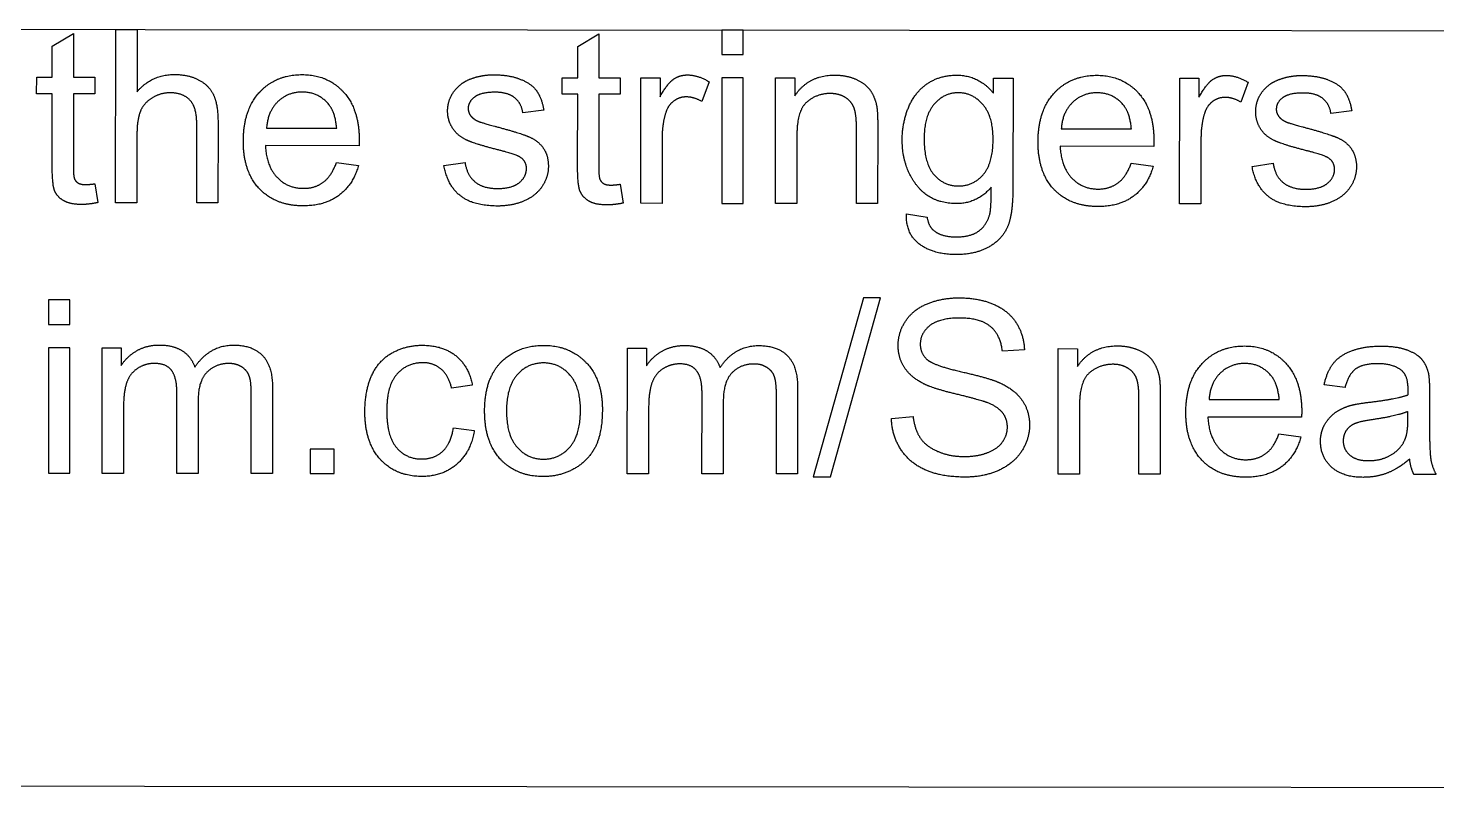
# Model space of a CAD drawing. Header units: inches. Extents: x -35.1 to 20, y -38.1 to 33.9.
# Drawn here: x -31.851 to -28.654, y 3.107 to 4.837 of the extents above; entities that cross this region are included whole.
import ezdxf

# ---------------------------------------------------------------- set-up
doc = ezdxf.new("R2010")
doc.units = ezdxf.units.IN
doc.layers.get('0').update_dxf_attribs({"linetype": 'CONTINUOUS'})

msp = doc.modelspace()

# ---------------------------------------------------------------- linework, layer by layer
for p, q in [((-31.6524, 4.4404), (-31.652, 4.8341)), ((-31.652, 4.8341), (-31.6037, 4.8341)), ((-31.6037, 4.8341), (-31.6038, 4.6928)), ((-31.7961, 4.7258), (-31.796, 4.7964)), ((-31.796, 4.7964), (-31.7479, 4.8254)), ((-31.7479, 4.8254), (-31.748, 4.7257)), ((-30.6036, 4.7953), (-30.5555, 4.8243)), ((-30.5555, 4.8243), (-30.5556, 4.7247)), ((-30.6037, 4.7247), (-30.6036, 4.7953)), ((-31.8316, 4.6882), (-31.8315, 4.7258)), ((-31.8315, 4.7258), (-31.7961, 4.7258)), ((-31.748, 4.7257), (-31.6994, 4.7257)), ((-31.6994, 4.7257), (-31.6994, 4.6881)), ((-30.6392, 4.6871), (-30.6391, 4.7247)), ((-30.6391, 4.7247), (-30.6037, 4.7247)), ((-30.5556, 4.7247), (-30.507, 4.7246)), ((-30.507, 4.7246), (-30.507, 4.687)), ((-30.4605, 4.4394), (-30.4603, 4.7246)), ((-30.4603, 4.7246), (-30.4168, 4.7245)), ((-30.4168, 4.7245), (-30.4168, 4.6813)), ((-30.3053, 4.7153), (-30.322, 4.6705)), ((-30.1547, 4.4391), (-30.1544, 4.7243)), ((-30.1544, 4.7243), (-30.1109, 4.7243)), ((-30.1109, 4.7243), (-30.1109, 4.6837)), ((-29.6603, 4.6895), (-29.6603, 4.7239)), ((-29.6603, 4.7239), (-29.6157, 4.7238)), ((-29.6157, 4.7238), (-29.6159, 4.4773)), ((-29.2375, 4.4383), (-29.2373, 4.7235)), ((-29.2373, 4.7235), (-29.1938, 4.7234)), ((-29.1938, 4.7234), (-29.1938, 4.6802)), ((-29.0823, 4.7142), (-29.099, 4.6694)), ((-31.7961, 4.6882), (-31.8316, 4.6882)), ((-31.7962, 4.5241), (-31.7961, 4.6882)), ((-31.748, 4.6881), (-31.7482, 4.5214)), ((-31.6994, 4.6881), (-31.748, 4.6881)), ((-30.6037, 4.6871), (-30.6392, 4.6871)), ((-30.6039, 4.523), (-30.6037, 4.6871)), ((-30.5556, 4.6871), (-30.5558, 4.5203)), ((-30.507, 4.687), (-30.5556, 4.6871)), ((-30.6808, 4.6512), (-30.7281, 4.6448)), ((-28.8469, 4.6495), (-28.8941, 4.6431)), ((-31.4684, 4.4403), (-31.4683, 4.621)), ((-31.4199, 4.621), (-31.4201, 4.4402)), ((-31.3098, 4.6101), (-31.1506, 4.61)), ((-29.9712, 4.4389), (-29.9711, 4.6124)), ((-29.9227, 4.6143), (-29.9229, 4.4389)), ((-29.5062, 4.6085), (-29.347, 4.6084)), ((-31.6039, 4.5964), (-31.604, 4.4404)), ((-30.4121, 4.5886), (-30.4122, 4.4393)), ((-30.1062, 4.5948), (-30.1063, 4.4391)), ((-29.1891, 4.5875), (-29.1892, 4.4382)), ((-31.0998, 4.5702), (-31.3125, 4.5704)), ((-29.2962, 4.5686), (-29.5089, 4.5688)), ((-31.1512, 4.5318), (-31.1012, 4.5256)), ((-30.9071, 4.5249), (-30.8593, 4.5324)), ((-29.3476, 4.5302), (-29.2976, 4.524)), ((-29.0731, 4.5233), (-29.0253, 4.5307)), ((-31.6996, 4.4837), (-31.6927, 4.441)), ((-30.5072, 4.4827), (-30.5003, 4.4399)), ((-31.604, 4.4404), (-31.6524, 4.4404)), ((-31.4201, 4.4402), (-31.4684, 4.4403)), ((-30.4122, 4.4393), (-30.4605, 4.4394)), ((-30.1063, 4.4391), (-30.1547, 4.4391)), ((-29.9229, 4.4389), (-29.9712, 4.4389)), ((-29.8577, 4.4152), (-29.8107, 4.4082)), ((-29.1892, 4.4382), (-29.2375, 4.4383)), ((-31.683, 3.826), (-31.6828, 4.1112)), ((-31.6828, 4.1112), (-31.6395, 4.1112)), ((-31.6395, 4.1112), (-31.6396, 4.0712)), ((-30.4912, 3.8249), (-30.4909, 4.1102)), ((-30.4909, 4.1102), (-30.4477, 4.1101)), ((-30.4477, 4.1101), (-30.4477, 4.0701)), ((-29.5899, 4.1069), (-29.6399, 4.1032)), ((-29.5134, 3.8241), (-29.5131, 4.1093)), ((-29.5131, 4.1093), (-29.4696, 4.1092)), ((-29.4696, 4.1092), (-29.4696, 4.0687)), ((-31.5135, 3.8259), (-31.5134, 4.0112)), ((-31.3446, 3.8257), (-31.3445, 4.0054)), ((-31.2964, 4.0214), (-31.2966, 3.8257)), ((-30.8428, 4.0267), (-30.8898, 4.0195)), ((-30.3217, 3.8248), (-30.3215, 4.0101)), ((-30.1528, 3.8246), (-30.1526, 4.0043)), ((-30.1045, 4.0204), (-30.1047, 3.8246)), ((-29.3299, 3.8239), (-29.3298, 3.9974)), ((-29.2814, 3.9992), (-29.2816, 3.8239)), ((-28.8622, 4.0209), (-28.9095, 4.0274)), ((-28.6705, 4.0073), (-28.6705, 3.9428)), ((-31.6345, 3.9739), (-31.6347, 3.826)), ((-31.4651, 3.9915), (-31.4652, 3.8258)), ((-30.4427, 3.9729), (-30.4428, 3.8249)), ((-30.2732, 3.9904), (-30.2734, 3.8248)), ((-29.4649, 3.9798), (-29.465, 3.824)), ((-29.1708, 3.9938), (-29.0115, 3.9936)), ((-28.7194, 3.9488), (-28.7194, 3.9665)), ((-29.8916, 3.9509), (-29.8425, 3.9552)), ((-28.9608, 3.9538), (-29.1735, 3.954)), ((-30.8858, 3.9298), (-30.8383, 3.9235)), ((-29.0122, 3.9155), (-28.9622, 3.9092)), ((-31.6347, 3.826), (-31.683, 3.826)), ((-31.4652, 3.8258), (-31.5135, 3.8259)), ((-31.2966, 3.8257), (-31.3446, 3.8257)), ((-30.4428, 3.8249), (-30.4912, 3.8249)), ((-30.2734, 3.8248), (-30.3217, 3.8248)), ((-30.1047, 3.8246), (-30.1528, 3.8246)), ((-29.465, 3.824), (-29.5134, 3.8241)), ((-29.2816, 3.8239), (-29.3299, 3.8239)), ((-28.6553, 3.8233), (-28.7058, 3.8233))]:
    msp.add_line(p, q)
for points in [[(-22.9142, 3.1072), (-35.0559, 3.1181), (-35.0543, 4.8372), (-22.9127, 4.8263)], [(-30.2762, 4.8329), (-30.2763, 4.7773), (-30.2279, 4.7773), (-30.2279, 4.8329)], [(-30.2763, 4.7244), (-30.2766, 4.4392), (-30.2282, 4.4392), (-30.228, 4.7244)], [(-29.9548, 4.2249), (-30.0693, 3.8179), (-30.0303, 3.8178), (-29.9161, 4.2248)], [(-31.8046, 4.2198), (-31.8046, 4.1642), (-31.7563, 4.1642), (-31.7562, 4.2198)], [(-31.8047, 4.1113), (-31.8049, 3.8261), (-31.7566, 3.8261), (-31.7563, 4.1113)], [(-31.2111, 3.8806), (-31.2112, 3.8256), (-31.1561, 3.8255), (-31.1561, 3.8806)]]:
    msp.add_lwpolyline(points, close=True)
for points in [[(-31.6038, 4.6928), (-31.5699, 4.732), (-31.5184, 4.732)], [(-31.5184, 4.732), (-31.4867, 4.7319), (-31.4633, 4.7194)], [(-31.3253, 4.6921), (-31.2882, 4.7318), (-31.2291, 4.7317)], [(-31.2291, 4.7317), (-31.1719, 4.7317), (-31.1357, 4.6927)], [(-31.4633, 4.7194), (-31.44, 4.7069), (-31.4299, 4.6849)], [(-30.8901, 4.6845), (-30.8814, 4.7008), (-30.8663, 4.7115)], [(-30.8663, 4.7115), (-30.8551, 4.7198), (-30.8356, 4.7256)], [(-30.8356, 4.7256), (-30.8161, 4.7313), (-30.7938, 4.7313)], [(-30.7938, 4.7313), (-30.7602, 4.7313), (-30.7349, 4.7216)], [(-30.7349, 4.7216), (-30.7095, 4.7119), (-30.6974, 4.6954)], [(-30.4168, 4.6813), (-30.4001, 4.7116), (-30.386, 4.7213)], [(-30.386, 4.7213), (-30.3719, 4.7309), (-30.355, 4.7309)], [(-30.355, 4.7309), (-30.3306, 4.7309), (-30.3053, 4.7153)], [(-30.1109, 4.6837), (-30.0795, 4.7307), (-30.0201, 4.7306)], [(-30.0201, 4.7306), (-29.9943, 4.7306), (-29.9727, 4.7213)], [(-29.9727, 4.7213), (-29.9511, 4.712), (-29.9404, 4.697)], [(-29.8523, 4.6584), (-29.8375, 4.6929), (-29.8094, 4.7116)], [(-29.8094, 4.7116), (-29.7814, 4.7304), (-29.7435, 4.7304)], [(-29.7435, 4.7304), (-29.693, 4.7303), (-29.6603, 4.6895)], [(-29.5217, 4.6904), (-29.4846, 4.7301), (-29.4255, 4.7301)], [(-29.4255, 4.7301), (-29.3683, 4.73), (-29.3321, 4.6911)], [(-29.1938, 4.6802), (-29.1771, 4.7105), (-29.163, 4.7202)], [(-29.163, 4.7202), (-29.1489, 4.7298), (-29.132, 4.7298)], [(-29.132, 4.7298), (-29.1076, 4.7298), (-29.0823, 4.7142)], [(-29.0562, 4.6829), (-29.0474, 4.6991), (-29.0324, 4.7099)], [(-29.0324, 4.7099), (-29.0211, 4.7182), (-29.0016, 4.7239)], [(-29.0016, 4.7239), (-28.9821, 4.7297), (-28.9599, 4.7297)], [(-28.9599, 4.7297), (-28.9263, 4.7296), (-28.9009, 4.72)], [(-28.9009, 4.72), (-28.8756, 4.7103), (-28.8635, 4.6937)], [(-31.5688, 4.6792), (-31.5877, 4.6681), (-31.5958, 4.6491)], [(-31.5284, 4.6904), (-31.5498, 4.6904), (-31.5688, 4.6792)], [(-31.4839, 4.6738), (-31.4996, 4.6903), (-31.5284, 4.6904)], [(-31.4683, 4.621), (-31.4682, 4.6573), (-31.4839, 4.6738)], [(-31.4299, 4.6849), (-31.4199, 4.6629), (-31.4199, 4.621)], [(-31.3625, 4.5804), (-31.3624, 4.6523), (-31.3253, 4.6921)], [(-31.2847, 4.6697), (-31.3074, 4.6475), (-31.3098, 4.6101)], [(-31.2286, 4.692), (-31.2619, 4.692), (-31.2847, 4.6697)], [(-31.1688, 4.664), (-31.1919, 4.6919), (-31.2286, 4.692)], [(-31.1357, 4.6927), (-31.0995, 4.6537), (-31.0996, 4.5831)], [(-30.8989, 4.6492), (-30.8989, 4.6683), (-30.8901, 4.6845)], [(-30.8379, 4.6806), (-30.8521, 4.6696), (-30.8522, 4.6548)], [(-30.7904, 4.6916), (-30.8237, 4.6916), (-30.8379, 4.6806)], [(-30.7467, 4.6792), (-30.7622, 4.6915), (-30.7904, 4.6916)], [(-30.7281, 4.6448), (-30.7313, 4.6668), (-30.7467, 4.6792)], [(-30.6974, 4.6954), (-30.6854, 4.6789), (-30.6808, 4.6512)], [(-30.3859, 4.6715), (-30.3986, 4.6619), (-30.404, 4.645)], [(-30.3575, 4.681), (-30.3733, 4.681), (-30.3859, 4.6715)], [(-30.322, 4.6705), (-30.3397, 4.681), (-30.3575, 4.681)], [(-30.0837, 4.6692), (-30.1061, 4.6496), (-30.1062, 4.5948)], [(-30.0304, 4.6887), (-30.0612, 4.6888), (-30.0837, 4.6692)], [(-29.9967, 4.68), (-30.011, 4.6887), (-30.0304, 4.6887)], [(-29.9767, 4.6566), (-29.9823, 4.6712), (-29.9967, 4.68)], [(-29.9404, 4.697), (-29.9297, 4.6819), (-29.9254, 4.6613)], [(-29.74, 4.6904), (-29.7723, 4.6904), (-29.7949, 4.6642)], [(-29.6841, 4.6637), (-29.7073, 4.6903), (-29.74, 4.6904)], [(-29.5589, 4.5787), (-29.5588, 4.6507), (-29.5217, 4.6904)], [(-29.481, 4.6681), (-29.5038, 4.6458), (-29.5062, 4.6085)], [(-29.425, 4.6903), (-29.4583, 4.6904), (-29.481, 4.6681)], [(-29.3652, 4.6624), (-29.3882, 4.6903), (-29.425, 4.6903)], [(-29.3321, 4.6911), (-29.2959, 4.6521), (-29.296, 4.5815)], [(-29.1629, 4.6704), (-29.1756, 4.6609), (-29.181, 4.6439)], [(-29.1345, 4.6799), (-29.1503, 4.6799), (-29.1629, 4.6704)], [(-29.099, 4.6694), (-29.1167, 4.6799), (-29.1345, 4.6799)], [(-29.0649, 4.6476), (-29.0649, 4.6667), (-29.0562, 4.6829)], [(-29.0039, 4.679), (-29.0182, 4.668), (-29.0182, 4.6532)], [(-28.9564, 4.6899), (-28.9897, 4.69), (-29.0039, 4.679)], [(-28.9128, 4.6775), (-28.9282, 4.6899), (-28.9564, 4.6899)], [(-28.8941, 4.6431), (-28.8973, 4.6652), (-28.9128, 4.6775)], [(-28.8635, 4.6937), (-28.8514, 4.6772), (-28.8469, 4.6495)], [(-31.5958, 4.6491), (-31.6039, 4.63), (-31.6039, 4.5964)], [(-31.1506, 4.61), (-31.1538, 4.646), (-31.1688, 4.664)], [(-30.8883, 4.611), (-30.8989, 4.6283), (-30.8989, 4.6492)], [(-30.8522, 4.6548), (-30.8522, 4.6454), (-30.8463, 4.6379)], [(-30.8463, 4.6379), (-30.8404, 4.6301), (-30.8278, 4.625)], [(-30.404, 4.645), (-30.412, 4.6193), (-30.4121, 4.5886)], [(-29.9711, 4.6124), (-29.971, 4.642), (-29.9767, 4.6566)], [(-29.9254, 4.6613), (-29.9227, 4.6478), (-29.9227, 4.6143)], [(-29.8672, 4.5831), (-29.8671, 4.6239), (-29.8523, 4.6584)], [(-29.7949, 4.6642), (-29.8174, 4.6381), (-29.8175, 4.5865)], [(-29.6609, 4.5847), (-29.6609, 4.6371), (-29.6841, 4.6637)], [(-29.347, 4.6084), (-29.3501, 4.6444), (-29.3652, 4.6624)], [(-29.181, 4.6439), (-29.189, 4.6182), (-29.1891, 4.5875)], [(-29.0544, 4.6093), (-29.065, 4.6266), (-29.0649, 4.6476)], [(-29.0182, 4.6532), (-29.0182, 4.6438), (-29.0123, 4.6363)], [(-29.0123, 4.6363), (-29.0064, 4.6285), (-28.9938, 4.6234)], [(-30.8572, 4.5838), (-30.8777, 4.5936), (-30.8883, 4.611)], [(-30.8278, 4.625), (-30.8205, 4.6223), (-30.7851, 4.6126)], [(-30.7851, 4.6126), (-30.7338, 4.5989), (-30.7135, 4.5901)], [(-29.0232, 4.5822), (-29.0438, 4.592), (-29.0544, 4.6093)], [(-28.9938, 4.6234), (-28.9865, 4.6207), (-28.9511, 4.611)], [(-28.9511, 4.611), (-28.8998, 4.5972), (-28.8796, 4.5885)], [(-31.3259, 4.4722), (-31.3625, 4.5108), (-31.3625, 4.5804)], [(-31.0996, 4.5831), (-31.0996, 4.5788), (-31.0998, 4.5702)], [(-30.7835, 4.5605), (-30.8367, 4.574), (-30.8572, 4.5838)], [(-30.7135, 4.5901), (-30.6932, 4.5814), (-30.6817, 4.5647)], [(-29.835, 4.4812), (-29.8672, 4.5237), (-29.8672, 4.5831)], [(-29.8175, 4.5865), (-29.8175, 4.5304), (-29.7953, 4.5046)], [(-29.6835, 4.5043), (-29.661, 4.53), (-29.6609, 4.5847)], [(-29.5223, 4.4706), (-29.5589, 4.5092), (-29.5589, 4.5787)], [(-29.296, 4.5815), (-29.296, 4.5772), (-29.2962, 4.5686)], [(-28.9495, 4.5589), (-29.0027, 4.5723), (-29.0232, 4.5822)], [(-28.8796, 4.5885), (-28.8593, 4.5797), (-28.8478, 4.5631)], [(-31.3125, 4.5704), (-31.3099, 4.5234), (-31.286, 4.4984)], [(-30.7341, 4.5441), (-30.744, 4.5505), (-30.7835, 4.5605)], [(-30.7199, 4.5183), (-30.7199, 4.5347), (-30.7341, 4.5441)], [(-30.6817, 4.5647), (-30.6702, 4.5481), (-30.6702, 4.5233)], [(-29.5089, 4.5688), (-29.5063, 4.5218), (-29.4824, 4.4968)], [(-28.9001, 4.5424), (-28.9101, 4.5489), (-28.9495, 4.5589)], [(-28.8859, 4.5166), (-28.8859, 4.533), (-28.9001, 4.5424)], [(-28.8478, 4.5631), (-28.8362, 4.5464), (-28.8362, 4.5217)], [(-31.7904, 4.467), (-31.7963, 4.4806), (-31.7962, 4.5241)], [(-31.7482, 4.5214), (-31.7482, 4.5007), (-31.7457, 4.4948)], [(-31.181, 4.4873), (-31.1622, 4.5012), (-31.1512, 4.5318)], [(-31.1012, 4.5256), (-31.1131, 4.4819), (-31.1451, 4.4577)], [(-30.8699, 4.4564), (-30.899, 4.4795), (-30.9071, 4.5249)], [(-30.8593, 4.5324), (-30.8553, 4.5036), (-30.8369, 4.4883)], [(-30.736, 4.4865), (-30.7199, 4.5), (-30.7199, 4.5183)], [(-30.6702, 4.5233), (-30.6702, 4.4992), (-30.6843, 4.4778)], [(-30.598, 4.4659), (-30.6039, 4.4795), (-30.6039, 4.523)], [(-30.5558, 4.5203), (-30.5558, 4.4996), (-30.5533, 4.4937)], [(-29.3774, 4.4857), (-29.3586, 4.4996), (-29.3476, 4.5302)], [(-29.2976, 4.524), (-29.3095, 4.4802), (-29.3415, 4.4561)], [(-29.036, 4.4547), (-29.0651, 4.4779), (-29.0731, 4.5233)], [(-29.0253, 4.5307), (-29.0213, 4.502), (-29.0029, 4.4867)], [(-28.9021, 4.4848), (-28.8859, 4.4984), (-28.8859, 4.5166)], [(-28.8362, 4.5217), (-28.8363, 4.4975), (-28.8504, 4.4762)], [(-31.7457, 4.4948), (-31.7431, 4.4889), (-31.7373, 4.4854)], [(-31.7373, 4.4854), (-31.7316, 4.4819), (-31.7208, 4.4819)], [(-31.7208, 4.4819), (-31.7128, 4.4819), (-31.6996, 4.4837)], [(-31.286, 4.4984), (-31.2621, 4.4734), (-31.2264, 4.4734)], [(-31.2264, 4.4734), (-31.1998, 4.4733), (-31.181, 4.4873)], [(-30.8369, 4.4883), (-30.8185, 4.473), (-30.7855, 4.473)], [(-30.7855, 4.473), (-30.7522, 4.4729), (-30.736, 4.4865)], [(-30.6843, 4.4778), (-30.6985, 4.4565), (-30.7251, 4.4448)], [(-30.5533, 4.4937), (-30.5507, 4.4878), (-30.545, 4.4843)], [(-30.545, 4.4843), (-30.5392, 4.4808), (-30.5284, 4.4808)], [(-30.5284, 4.4808), (-30.5204, 4.4808), (-30.5072, 4.4827)], [(-29.744, 4.4387), (-29.8028, 4.4388), (-29.835, 4.4812)], [(-29.7953, 4.5046), (-29.773, 4.4788), (-29.7394, 4.4787)], [(-29.665, 4.476), (-29.6968, 4.4387), (-29.744, 4.4387)], [(-29.7394, 4.4787), (-29.7061, 4.4787), (-29.6835, 4.5043)], [(-29.6686, 4.414), (-29.6648, 4.4287), (-29.665, 4.476)], [(-29.6159, 4.4773), (-29.616, 4.4107), (-29.6295, 4.3829)], [(-29.4824, 4.4968), (-29.4585, 4.4718), (-29.4228, 4.4717)], [(-29.4228, 4.4717), (-29.3962, 4.4717), (-29.3774, 4.4857)], [(-29.0029, 4.4867), (-28.9845, 4.4713), (-28.9515, 4.4713)], [(-28.9515, 4.4713), (-28.9182, 4.4713), (-28.9021, 4.4848)], [(-28.8504, 4.4762), (-28.8645, 4.4549), (-28.8911, 4.4432)], [(-31.77, 4.4451), (-31.7845, 4.4534), (-31.7904, 4.467)], [(-31.7292, 4.4367), (-31.7555, 4.4368), (-31.77, 4.4451)], [(-31.2267, 4.4336), (-31.2893, 4.4337), (-31.3259, 4.4722)], [(-31.1451, 4.4577), (-31.177, 4.4336), (-31.2267, 4.4336)], [(-30.7852, 4.4332), (-30.8408, 4.4333), (-30.8699, 4.4564)], [(-30.7251, 4.4448), (-30.7517, 4.4332), (-30.7852, 4.4332)], [(-30.5776, 4.444), (-30.5921, 4.4524), (-30.598, 4.4659)], [(-30.5368, 4.4357), (-30.5631, 4.4357), (-30.5776, 4.444)], [(-29.4231, 4.432), (-29.4857, 4.4321), (-29.5223, 4.4706)], [(-29.3415, 4.4561), (-29.3734, 4.432), (-29.4231, 4.432)], [(-28.9513, 4.4316), (-29.0069, 4.4316), (-29.036, 4.4547)], [(-31.6927, 4.441), (-31.7131, 4.4367), (-31.7292, 4.4367)], [(-30.5003, 4.4399), (-30.5207, 4.4357), (-30.5368, 4.4357)], [(-29.8274, 4.346), (-29.8588, 4.369), (-29.8577, 4.4152)], [(-29.6933, 4.3764), (-29.6751, 4.3898), (-29.6686, 4.414)], [(-28.8911, 4.4432), (-28.9177, 4.4315), (-28.9513, 4.4316)], [(-29.8107, 4.4082), (-29.8077, 4.3864), (-29.7943, 4.3765)], [(-29.6295, 4.3829), (-29.6431, 4.3551), (-29.6726, 4.339)], [(-29.7943, 4.3765), (-29.7763, 4.363), (-29.7452, 4.363)], [(-29.7452, 4.363), (-29.7116, 4.363), (-29.6933, 4.3764)], [(-29.7449, 4.323), (-29.796, 4.323), (-29.8274, 4.346)], [(-29.6726, 4.339), (-29.702, 4.3229), (-29.7449, 4.323)], [(-29.81, 4.2113), (-29.7775, 4.2247), (-29.7378, 4.2247)], [(-29.7378, 4.2247), (-29.694, 4.2246), (-29.6606, 4.2105)], [(-29.8595, 4.172), (-29.8425, 4.1979), (-29.81, 4.2113)], [(-29.6606, 4.2105), (-29.6272, 4.1964), (-29.6092, 4.169)], [(-29.8764, 4.1163), (-29.8764, 4.1461), (-29.8595, 4.172)], [(-29.8046, 4.1615), (-29.8262, 4.1442), (-29.8262, 4.1198)], [(-29.7357, 4.1788), (-29.7829, 4.1788), (-29.8046, 4.1615)], [(-29.6671, 4.1596), (-29.6903, 4.1787), (-29.7357, 4.1788)], [(-29.6399, 4.1032), (-29.6439, 4.1405), (-29.6671, 4.1596)], [(-29.6092, 4.169), (-29.5912, 4.1416), (-29.5899, 4.1069)], [(-31.6396, 4.0712), (-31.6261, 4.0921), (-31.6038, 4.1048)], [(-31.6038, 4.1048), (-31.5815, 4.1176), (-31.553, 4.1175)], [(-31.553, 4.1175), (-31.5213, 4.1175), (-31.5011, 4.1043)], [(-31.5011, 4.1043), (-31.4808, 4.0912), (-31.4725, 4.0675)], [(-31.4725, 4.0675), (-31.4386, 4.1174), (-31.3844, 4.1174)], [(-31.3844, 4.1174), (-31.342, 4.1174), (-31.3191, 4.0938)], [(-31.3191, 4.0938), (-31.2963, 4.0703), (-31.2964, 4.0214)], [(-31.0713, 4.0478), (-31.056, 4.0825), (-31.0247, 4.0998)], [(-31.0247, 4.0998), (-30.9934, 4.117), (-30.9566, 4.117)], [(-30.9566, 4.117), (-30.9101, 4.117), (-30.8806, 4.0934)], [(-30.8806, 4.0934), (-30.8511, 4.0699), (-30.8428, 4.0267)], [(-30.7708, 4.0852), (-30.7339, 4.1168), (-30.681, 4.1168)], [(-30.681, 4.1168), (-30.6222, 4.1167), (-30.5849, 4.0781)], [(-30.4477, 4.0701), (-30.4343, 4.091), (-30.412, 4.1038)], [(-30.412, 4.1038), (-30.3897, 4.1165), (-30.3612, 4.1165)], [(-30.3612, 4.1165), (-30.3295, 4.1165), (-30.3092, 4.1033)], [(-30.3092, 4.1033), (-30.289, 4.0901), (-30.2807, 4.0665)], [(-30.2807, 4.0665), (-30.2468, 4.1164), (-30.1925, 4.1163)], [(-30.1925, 4.1163), (-30.1501, 4.1163), (-30.1273, 4.0928)], [(-30.1273, 4.0928), (-30.1045, 4.0693), (-30.1045, 4.0204)], [(-29.8627, 4.0673), (-29.8765, 4.0892), (-29.8764, 4.1163)], [(-29.8262, 4.1198), (-29.8262, 4.0985), (-29.811, 4.0848)], [(-29.4696, 4.0687), (-29.4382, 4.1157), (-29.3788, 4.1156)], [(-29.3788, 4.1156), (-29.353, 4.1156), (-29.3314, 4.1063)], [(-29.3314, 4.1063), (-29.3098, 4.097), (-29.2991, 4.082)], [(-29.1863, 4.0757), (-29.1492, 4.1154), (-29.0901, 4.1153)], [(-29.0901, 4.1153), (-29.0329, 4.1153), (-28.9967, 4.0763)], [(-28.8882, 4.0764), (-28.8734, 4.095), (-28.8455, 4.105)], [(-28.8455, 4.105), (-28.8175, 4.1151), (-28.7807, 4.1151)], [(-28.7807, 4.1151), (-28.7442, 4.115), (-28.7214, 4.1064)], [(-28.7214, 4.1064), (-28.6986, 4.0978), (-28.6879, 4.0848)], [(-31.6016, 4.065), (-31.6189, 4.0542), (-31.6267, 4.0336)], [(-31.5638, 4.0757), (-31.5842, 4.0757), (-31.6016, 4.065)], [(-31.5252, 4.0595), (-31.537, 4.0756), (-31.5638, 4.0757)], [(-31.3952, 4.0755), (-31.4252, 4.0755), (-31.4451, 4.0555)], [(-31.3662, 4.0677), (-31.3785, 4.0755), (-31.3952, 4.0755)], [(-31.3491, 4.0471), (-31.3538, 4.0599), (-31.3662, 4.0677)], [(-30.9547, 4.0773), (-30.9913, 4.0773), (-31.0141, 4.0511)], [(-30.9135, 4.0627), (-30.9306, 4.0772), (-30.9547, 4.0773)], [(-30.8898, 4.0195), (-30.8965, 4.0482), (-30.9135, 4.0627)], [(-30.8149, 3.9678), (-30.8148, 4.0471), (-30.7708, 4.0852)], [(-30.6811, 4.0768), (-30.7173, 4.0768), (-30.7413, 4.0497)], [(-30.6213, 4.0494), (-30.6454, 4.0767), (-30.6811, 4.0768)], [(-30.5849, 4.0781), (-30.5476, 4.0396), (-30.5477, 3.9716)], [(-30.4097, 4.0639), (-30.427, 4.0532), (-30.4348, 4.0325)], [(-30.372, 4.0746), (-30.3924, 4.0746), (-30.4097, 4.0639)], [(-30.3333, 4.0584), (-30.3451, 4.0746), (-30.372, 4.0746)], [(-30.2033, 4.0744), (-30.2334, 4.0745), (-30.2533, 4.0545)], [(-30.1743, 4.0666), (-30.1867, 4.0744), (-30.2033, 4.0744)], [(-30.1573, 4.0461), (-30.162, 4.0588), (-30.1743, 4.0666)], [(-29.8207, 4.0306), (-29.8489, 4.0454), (-29.8627, 4.0673)], [(-29.811, 4.0848), (-29.7959, 4.0711), (-29.7324, 4.0567)], [(-29.3891, 4.0737), (-29.4199, 4.0737), (-29.4424, 4.0542)], [(-29.3554, 4.065), (-29.3697, 4.0737), (-29.3891, 4.0737)], [(-29.3354, 4.0416), (-29.341, 4.0562), (-29.3554, 4.065)], [(-29.2991, 4.082), (-29.2884, 4.0669), (-29.2841, 4.0462)], [(-29.2235, 3.964), (-29.2234, 4.036), (-29.1863, 4.0757)], [(-29.0896, 4.0756), (-29.1229, 4.0756), (-29.1456, 4.0534)], [(-29.0298, 4.0476), (-29.0528, 4.0756), (-29.0896, 4.0756)], [(-28.9967, 4.0763), (-28.9605, 4.0373), (-28.9605, 3.9667)], [(-28.9095, 4.0274), (-28.903, 4.0577), (-28.8882, 4.0764)], [(-28.8381, 4.0631), (-28.8544, 4.0512), (-28.8622, 4.0209)], [(-28.7878, 4.0751), (-28.8219, 4.0751), (-28.8381, 4.0631)], [(-28.7327, 4.0586), (-28.7512, 4.075), (-28.7878, 4.0751)], [(-28.6879, 4.0848), (-28.6771, 4.0717), (-28.6728, 4.0519)], [(-31.6267, 4.0336), (-31.6345, 4.0129), (-31.6345, 3.9739)], [(-31.5134, 4.0112), (-31.5134, 4.0434), (-31.5252, 4.0595)], [(-31.4451, 4.0555), (-31.465, 4.0356), (-31.4651, 3.9915)], [(-31.3445, 4.0054), (-31.3444, 4.0344), (-31.3491, 4.0471)], [(-31.0867, 3.967), (-31.0866, 4.0132), (-31.0713, 4.0478)], [(-31.0141, 4.0511), (-31.037, 4.025), (-31.037, 3.9683)], [(-30.7413, 4.0497), (-30.7652, 4.0226), (-30.7652, 3.9678)], [(-30.5974, 3.9693), (-30.5973, 4.0222), (-30.6213, 4.0494)], [(-30.4348, 4.0325), (-30.4427, 4.0118), (-30.4427, 3.9729)], [(-30.3215, 4.0101), (-30.3215, 4.0423), (-30.3333, 4.0584)], [(-30.2533, 4.0545), (-30.2732, 4.0345), (-30.2732, 3.9904)], [(-30.1526, 4.0043), (-30.1526, 4.0333), (-30.1573, 4.0461)], [(-29.7447, 4.006), (-29.7989, 4.019), (-29.8207, 4.0306)], [(-29.7324, 4.0567), (-29.6689, 4.0423), (-29.6453, 4.0315)], [(-29.6453, 4.0315), (-29.6109, 4.0156), (-29.5946, 3.9913)], [(-29.4424, 4.0542), (-29.4648, 4.0346), (-29.4649, 3.9798)], [(-29.3298, 3.9974), (-29.3298, 4.0269), (-29.3354, 4.0416)], [(-29.2841, 4.0462), (-29.2814, 4.0328), (-29.2814, 3.9992)], [(-29.1456, 4.0534), (-29.1683, 4.0311), (-29.1708, 3.9938)], [(-29.0115, 3.9936), (-29.0147, 4.0296), (-29.0298, 4.0476)], [(-28.7191, 4.017), (-28.719, 4.0465), (-28.7327, 4.0586)], [(-28.6728, 4.0519), (-28.6704, 4.0395), (-28.6705, 4.0073)], [(-29.6746, 3.9867), (-29.6905, 3.9929), (-29.7447, 4.006)], [(-28.8056, 3.9878), (-28.747, 3.9947), (-28.7193, 4.0044)], [(-28.7193, 4.0044), (-28.7191, 4.0143), (-28.7191, 4.017)], [(-31.0512, 3.8573), (-31.0868, 3.8956), (-31.0867, 3.967)], [(-31.037, 3.9683), (-31.0371, 3.9108), (-31.0151, 3.8848)], [(-30.7781, 3.8572), (-30.815, 3.8956), (-30.8149, 3.9678)], [(-30.7652, 3.9678), (-30.7653, 3.913), (-30.7414, 3.8857)], [(-30.6214, 3.8858), (-30.5974, 3.9131), (-30.5974, 3.9693)], [(-30.5477, 3.9716), (-30.5477, 3.9166), (-30.5643, 3.885)], [(-29.6392, 3.9634), (-29.6499, 3.9773), (-29.6746, 3.9867)], [(-29.5946, 3.9913), (-29.5782, 3.967), (-29.5782, 3.9353)], [(-28.9605, 3.9667), (-28.9605, 3.9624), (-28.9608, 3.9538)], [(-28.9083, 3.937), (-28.8988, 3.9543), (-28.8833, 3.9648)], [(-28.8833, 3.9648), (-28.8679, 3.9752), (-28.8485, 3.9806)], [(-28.8485, 3.9806), (-28.8343, 3.9843), (-28.8056, 3.9878)], [(-28.7194, 3.9665), (-28.7457, 3.9558), (-28.7984, 3.9483)], [(-29.8701, 3.8801), (-29.8906, 3.9114), (-29.8916, 3.9509)], [(-29.8425, 3.9552), (-29.839, 3.9256), (-29.8263, 3.9067)], [(-29.6285, 3.9311), (-29.6285, 3.9496), (-29.6392, 3.9634)], [(-29.5782, 3.9353), (-29.5783, 3.9039), (-29.5963, 3.8761)], [(-29.1869, 3.8559), (-29.2235, 3.8944), (-29.2235, 3.964)], [(-29.1735, 3.954), (-29.1709, 3.907), (-29.147, 3.882)], [(-28.9179, 3.8987), (-28.9179, 3.9197), (-28.9083, 3.937)], [(-28.8405, 3.9387), (-28.8529, 3.9333), (-28.8596, 3.923)], [(-28.7984, 3.9483), (-28.8282, 3.944), (-28.8405, 3.9387)], [(-28.7272, 3.9004), (-28.7194, 3.9168), (-28.7194, 3.9488)], [(-28.6705, 3.9428), (-28.6706, 3.8754), (-28.6675, 3.8576)], [(-30.9101, 3.8761), (-30.891, 3.8935), (-30.8858, 3.9298)], [(-30.8383, 3.9235), (-30.8461, 3.8744), (-30.8783, 3.8466)], [(-29.8263, 3.9067), (-29.8135, 3.8877), (-29.7867, 3.876)], [(-29.6396, 3.8974), (-29.6285, 3.9128), (-29.6285, 3.9311)], [(-29.042, 3.8709), (-29.0232, 3.8849), (-29.0122, 3.9155)], [(-28.9622, 3.9092), (-28.9741, 3.8655), (-29.006, 3.8413)], [(-28.8596, 3.923), (-28.8663, 3.9126), (-28.8663, 3.9)], [(-28.7592, 3.867), (-28.7375, 3.8792), (-28.7272, 3.9004)], [(-31.0151, 3.8848), (-30.9931, 3.8587), (-30.9576, 3.8587)], [(-30.9576, 3.8587), (-30.9291, 3.8586), (-30.9101, 3.8761)], [(-30.7414, 3.8857), (-30.7175, 3.8584), (-30.6813, 3.8584)], [(-30.6813, 3.8584), (-30.6453, 3.8584), (-30.6214, 3.8858)], [(-30.5643, 3.885), (-30.5808, 3.8535), (-30.6124, 3.8361)], [(-29.8135, 3.8332), (-29.8496, 3.8488), (-29.8701, 3.8801)], [(-29.7867, 3.876), (-29.7599, 3.8643), (-29.7263, 3.8643)], [(-29.7263, 3.8643), (-29.6965, 3.8642), (-29.6736, 3.8731)], [(-29.6736, 3.8731), (-29.6508, 3.8819), (-29.6396, 3.8974)], [(-29.5963, 3.8761), (-29.6143, 3.8483), (-29.648, 3.8329)], [(-29.147, 3.882), (-29.1231, 3.857), (-29.0874, 3.857)], [(-29.0874, 3.857), (-29.0608, 3.857), (-29.042, 3.8709)], [(-28.8927, 3.84), (-28.9179, 3.863), (-28.9179, 3.8987)], [(-28.8663, 3.9), (-28.8664, 3.8807), (-28.8517, 3.8678)], [(-30.9571, 3.8189), (-31.0157, 3.819), (-31.0512, 3.8573)], [(-30.8783, 3.8466), (-30.9104, 3.8189), (-30.9571, 3.8189)], [(-30.6813, 3.8187), (-30.7412, 3.8187), (-30.7781, 3.8572)], [(-29.0877, 3.8172), (-29.1503, 3.8173), (-29.1869, 3.8559)], [(-29.006, 3.8413), (-29.038, 3.8172), (-29.0877, 3.8172)], [(-28.8205, 3.817), (-28.8675, 3.817), (-28.8927, 3.84)], [(-28.8517, 3.8678), (-28.8371, 3.8549), (-28.8089, 3.8549)], [(-28.8089, 3.8549), (-28.781, 3.8548), (-28.7592, 3.867)], [(-28.7155, 3.8585), (-28.7423, 3.8357), (-28.7672, 3.8264)], [(-28.7058, 3.8233), (-28.7133, 3.8384), (-28.7155, 3.8585)], [(-28.6675, 3.8576), (-28.6644, 3.8397), (-28.6553, 3.8233)], [(-30.6124, 3.8361), (-30.644, 3.8186), (-30.6813, 3.8187)], [(-29.7239, 3.8175), (-29.7774, 3.8176), (-29.8135, 3.8332)], [(-29.648, 3.8329), (-29.6817, 3.8175), (-29.7239, 3.8175)], [(-28.7672, 3.8264), (-28.792, 3.817), (-28.8205, 3.817)]]:
    msp.add_open_spline(points, degree=2)

doc.saveas('drawing.dxf')
